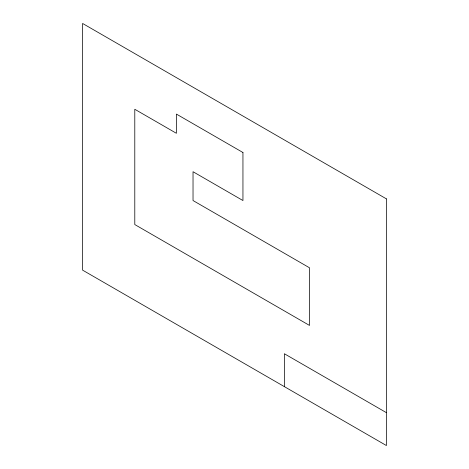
<?xml version="1.0" encoding="UTF-8"?>
<svg xmlns="http://www.w3.org/2000/svg" width="469" height="469" viewBox="0 0 469 469"><rect width="100%" height="100%" fill="white"/><g stroke="black" fill="none" stroke-linecap="round" stroke-linejoin="round"><path stroke-width="0.7" d="M386.415 412.661L284.349 353.732L284.349 386.62M386.415 198.868L82.585 23.45L82.585 270.132L386.415 445.55L386.415 198.868M242.948 152.507L176.391 114.078L176.391 133.29L134.791 109.277L134.791 224.557L309.505 325.427L309.505 267.787L193.029 200.539L193.029 171.718L242.948 200.539L242.948 152.507"/></g></svg>
